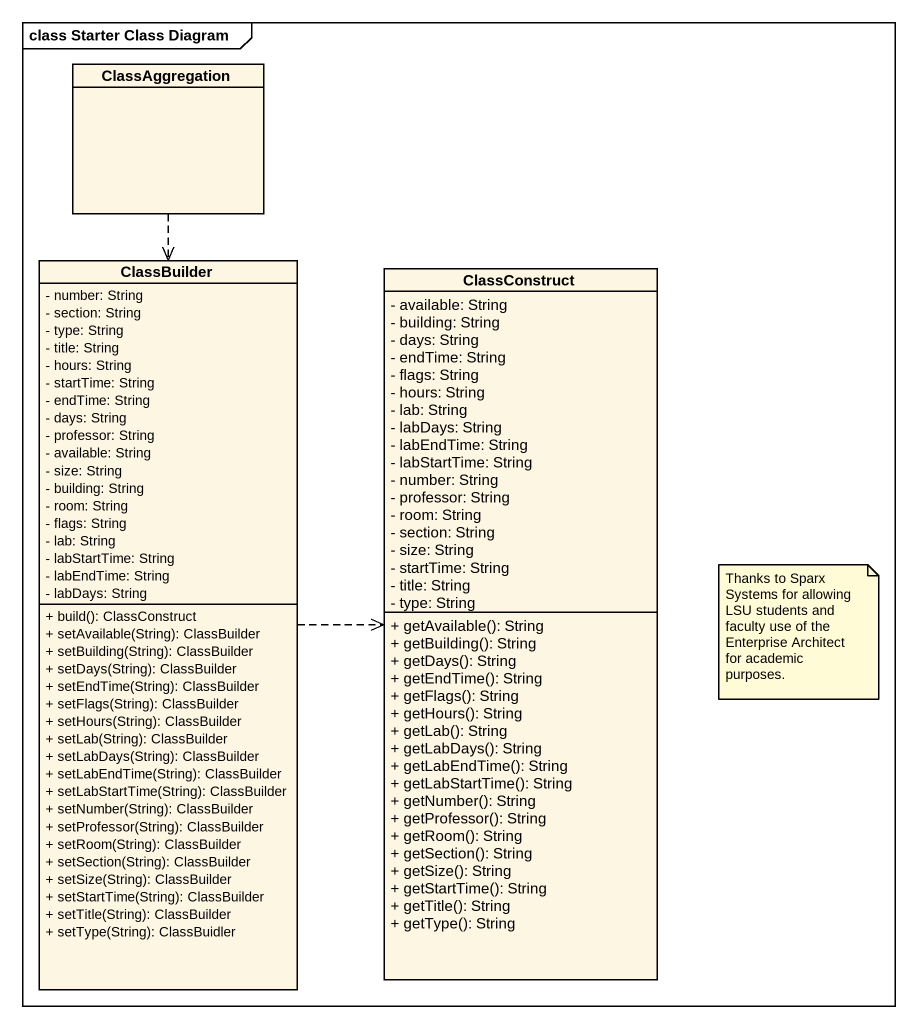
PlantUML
@startuml
mainframe class Starter Class Diagram
hide circle
hide empty members
skinparam classAttributeIconSize 0
class ClassAggregation
class ClassBuilder {
  - number: String
  - section: String
  - type: String
  - title: String
  - hours: String
  - startTime: String
  - endTime: String
  - days: String
  - professor: String
  - available: String
  - size: String
  - building: String
  - room: String
  - flags: String
  - lab: String
  - labStartTime: String
  - labEndTime: String
  - labDays: String
  + build(): ClassConstruct
  + setAvailable(String): ClassBuilder
  + setBuilding(String): ClassBuilder
  + setDays(String): ClassBuilder
  + setEndTime(String): ClassBuilder
  + setFlags(String): ClassBuilder
  + setHours(String): ClassBuilder
  + setLab(String): ClassBuilder
  + setLabDays(String): ClassBuilder
  + setLabEndTime(String): ClassBuilder
  + setLabStartTime(String): ClassBuilder
  + setNumber(String): ClassBuilder
  + setProfessor(String): ClassBuilder
  + setRoom(String): ClassBuilder
  + setSection(String): ClassBuilder
  + setSize(String): ClassBuilder
  + setStartTime(String): ClassBuilder
  + setTitle(String): ClassBuilder
  + setType(String): ClassBuidler
}
class ClassConstruct {
  - available: String
  - building: String
  - days: String
  - endTime: String
  - flags: String
  - hours: String
  - lab: String
  - labDays: String
  - labEndTime: String
  - labStartTime: String
  - number: String
  - professor: String
  - room: String
  - section: String
  - size: String
  - startTime: String
  - title: String
  - type: String
  + getAvailable(): String
  + getBuilding(): String
  + getDays(): String
  + getEndTime(): String
  + getFlags(): String
  + getHours(): String
  + getLab(): String
  + getLabDays(): String
  + getLabEndTime(): String
  + getLabStartTime(): String
  + getNumber(): String
  + getProfessor(): String
  + getRoom(): String
  + getSection(): String
  + getSize(): String
  + getStartTime(): String
  + getTitle(): String
  + getType(): String
}
ClassAggregation ..> ClassBuilder
ClassBuilder .right.> ClassConstruct
note as N1
  Thanks to Sparx Systems for allowing LSU students and faculty use of the Enterprise Architect for academic purposes.
end note
@enduml
